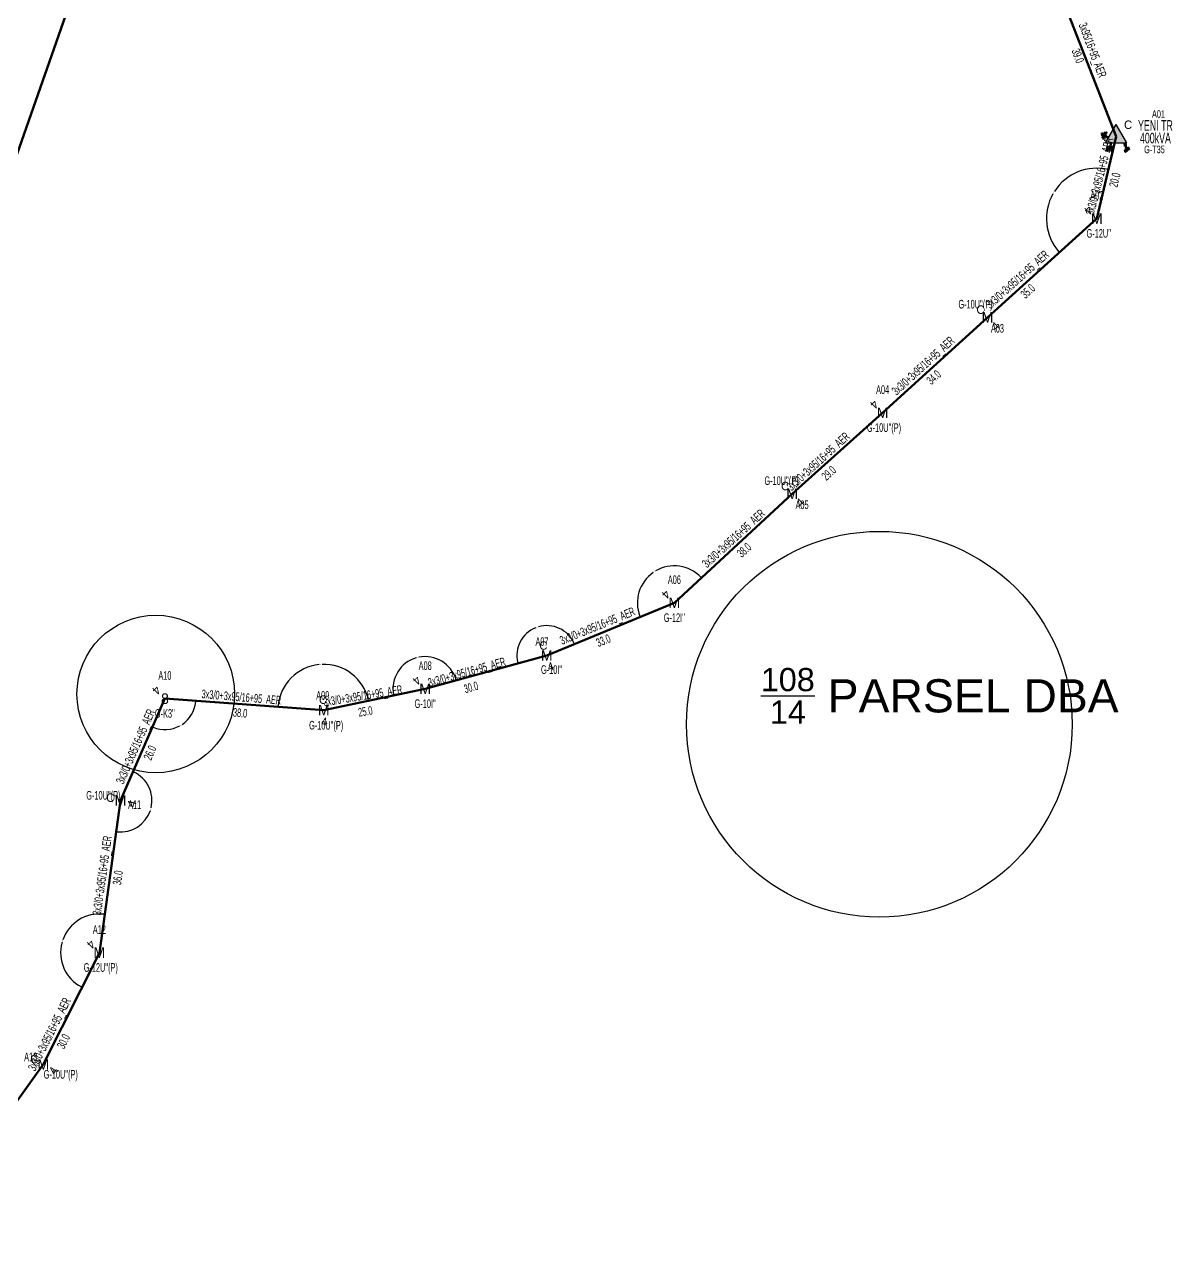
# Model space of a CAD drawing. Header units: millimetres. Extents: x 460272 to 462078, y 3998398 to 3999786.
# Drawn here: x 461431.5 to 461703.8, y 3998776.3 to 3999067.5 of the extents above; entities that cross this region are included whole.
import ezdxf
from ezdxf.enums import TextEntityAlignment as Align

# ---------------------------------------------------------------- set-up
doc = ezdxf.new("R2010")
doc.units = ezdxf.units.MM
for name, color, linetype, lineweight in [('ACI', 30, 'Continuous', 25), ('DIREK_OG_YENI', 10, 'Continuous', 25), ('HAT_AG_HAVAI_YENI', 3, 'Continuous', 50), ('HAT_ENH_HAVAI_MEVCUT', 6, 'Continuous', 70), ('HAT_OG_HAVAI_YENI', 1, 'Continuous', 70), ('KULLANICI', 1, 'Continuous', 25), ('TRAFO_TADILAT_BYSK', 5, 'Continuous', 30), ('TRAFO_YENI', 5, 'Continuous', 30)]:
    doc.layers.add(name, color=color, linetype=linetype, lineweight=lineweight)
doc.styles.add('Direk', font='B_CAD')
doc.styles.get("Standard").update_dxf_attribs({"font": 'Arial'})
doc.dimstyles.new('ISO-25', dxfattribs={"dimtxt": 0.18, "dimasz": 0.18, "dimexe": 0.18, "dimexo": 0.0625, "dimgap": 0.09, "dimtad": 0, "dimtih": 1, "dimtoh": 1, "dimdec": 4, "dimzin": 0, "dimdsep": 46, "dimtxsty": 'Standard', "dimcen": 0.09, "dimadec": 0, "dimazin": 0, "dimtfac": 1, "dimtdec": 4, "dimtofl": 0, "dimtmove": 0, "dimatfit": 3, "dimfxl": 1, "dimtolj": 1, "dimtzin": 0, "dimarcsym": 0})

# ---------------------------------------------------------------- blocks, each defined once
blk = doc.blocks.new('*D618')
at = {"layer": 'ACI', "color": 0, "lineweight": -2, "transparency": 16777216}
for start, end in [(17.814177, 98.209979), (292.854295, 13.250096)]:
    blk.add_arc((461676.350689, 3999077.15019), 8.229572, start, end, dxfattribs=at)
at = {"layer": 'ACI', "color": 0, "transparency": 16777216}
for points in [[(461675.170887, 3999085.325064), (461675.180104, 3999085.265777), (461674.997632, 3999085.26777)], [(461679.535615, 3999069.594447), (461679.558313, 3999069.538906), (461679.38034, 3999069.498584)]]:
    blk.add_solid(points, dxfattribs=at)
at = {"layer": 'Defpoints', "color": 0, "transparency": 16777216}
for p in [(461670.027025, 3999115.088606), (461676.350689, 3999077.15019), (461676.350689, 3999077.15019), (461684.386897, 3999075.376714), (461690.757, 3999040.766)]:
    blk.add_point(p, dxfattribs=at)
at = {"layer": 'ACI', "color": 0, "transparency": 16777216, "insert": (461684.27972, 3999079.353895), "char_height": 0.18, "attachment_point": 5, "rotation": 105.53213672}
blk.add_mtext('\\A1;168%%d', dxfattribs=at)
blk = doc.blocks.new('*D629')
at = {"layer": 'ACI', "color": 0, "lineweight": -2, "transparency": 16777216}
for start, end in [(76.599031, 147.353549), (150.495431, 221.249949)]:
    blk.add_arc((461685.854163, 3999021.480485), 11.953094, start, end, dxfattribs=at)
at = {"layer": 'ACI', "color": 0, "transparency": 16777216}
for points in [[(461688.617292, 3999033.07899), (461688.631637, 3999033.13725), (461688.799244, 3999033.065085)], [(461676.844939, 3999013.579321), (461676.88975, 3999013.61922), (461676.987042, 3999013.464837)]]:
    blk.add_solid(points, dxfattribs=at)
at = {"layer": 'Defpoints', "color": 0, "transparency": 16777216}
for p in [(461690.757, 3999040.766), (461679.078975, 3999031.327986), (461685.854163, 3999021.480485), (461685.854163, 3999021.480485), (461659.927, 3998998.043)]:
    blk.add_point(p, dxfattribs=at)
at = {"layer": 'ACI', "color": 0, "transparency": 16777216, "insert": (461675.616484, 3999027.650281), "char_height": 0.18, "attachment_point": 5, "rotation": 238.92449008}
blk.add_mtext('\\A1;146%%d', dxfattribs=at)
blk = doc.blocks.new('*D630')
at = {"layer": 'ACI', "color": 0, "lineweight": -2, "transparency": 16777216}
for start, end in [(43.963156, 120.459633), (124.739701, 201.236178)]:
    blk.add_arc((461585.638712, 3998930.329978), 8.775384, start, end, dxfattribs=at)
at = {"layer": 'ACI', "color": 0, "transparency": 16777216}
for points in [[(461591.933308, 3998936.401208), (461591.97692, 3998936.442415), (461592.078734, 3998936.290975)], [(461577.431368, 3998927.140265), (461577.487068, 3998927.162571), (461577.526134, 3998926.984318)]]:
    blk.add_solid(points, dxfattribs=at)
at = {"layer": 'Defpoints', "color": 0, "transparency": 16777216}
for p in [(461613.579, 3998956.192), (461578.100727, 3998934.822878), (461585.638712, 3998930.329978), (461585.638712, 3998930.329978), (461555.36854, 3998917.846439)]:
    blk.add_point(p, dxfattribs=at)
at = {"layer": 'ACI', "color": 0, "transparency": 16777216, "insert": (461580.910835, 3998937.722849), "char_height": 0.18, "attachment_point": 5, "rotation": 212.59966722}
blk.add_mtext('\\A1;160%%d', dxfattribs=at)
blk = doc.blocks.new('*D631')
at = {"layer": 'ACI', "color": 0, "lineweight": -2, "transparency": 16777216}
for start, end in [(111.521677, 193.885687), (23.864562, 106.228571)]:
    blk.add_arc((461555.36854, 3998917.846439), 7.096753, start, end, dxfattribs=at)
at = {"layer": 'ACI', "color": 0, "transparency": 16777216}
for points in [[(461561.830965, 3998920.705827), (461561.886139, 3998920.729403), (461561.929282, 3998920.552094)], [(461548.45015, 3998916.135753), (461548.50821, 3998916.150889), (461548.52459, 3998915.969143)]]:
    blk.add_solid(points, dxfattribs=at)
at = {"layer": 'Defpoints', "color": 0, "transparency": 16777216}
for p in [(461585.639, 3998930.33), (461556.59431, 3998924.836531), (461555.36854, 3998917.846439), (461555.36854, 3998917.846439), (461526.528527, 3998909.935622)]:
    blk.add_point(p, dxfattribs=at)
at = {"layer": 'ACI', "color": 0, "transparency": 16777216, "insert": (461553.072694, 3998924.56157), "char_height": 0.18, "attachment_point": 5, "rotation": 198.87512415}
blk.add_mtext('\\A1;173%%d', dxfattribs=at)
blk = doc.blocks.new('*D632')
at = {"layer": 'ACI', "color": 0, "lineweight": -2, "transparency": 16777216}
for start, end in [(106.058587, 190.5183), (16.686669, 101.146383)]:
    blk.add_arc((461526.528527, 3998909.935622), 7.646671, start, end, dxfattribs=at)
at = {"layer": 'ACI', "color": 0, "transparency": 16777216}
for points in [[(461533.824356, 3998912.122994), (461533.882028, 3998912.139545), (461533.902844, 3998911.958253)], [(461518.980916, 3998908.533902), (461519.039775, 3998908.545549), (461519.045285, 3998908.363149)]]:
    blk.add_solid(points, dxfattribs=at)
at = {"layer": 'Defpoints', "color": 0, "transparency": 16777216}
for p in [(461528.613009, 3998917.292695), (461555.369, 3998917.846), (461526.528527, 3998909.935622), (461526.528527, 3998909.935622), (461502.458646, 3998904.877756)]:
    blk.add_point(p, dxfattribs=at)
at = {"layer": 'ACI', "color": 0, "transparency": 16777216, "insert": (461524.73015, 3998917.367811), "char_height": 0.18, "attachment_point": 5, "rotation": 193.60248491}
blk.add_mtext('\\A1;177%%d', dxfattribs=at)
blk = doc.blocks.new('*D633')
at = {"layer": 'ACI', "color": 0, "lineweight": -2, "transparency": 16777216}
for start, end in [(95.583289, 174.899545), (12.815515, 92.131771)]:
    blk.add_arc((461502.458646, 3998904.877756), 10.881065, start, end, dxfattribs=at)
at = {"layer": 'ACI', "color": 0, "transparency": 16777216}
for points in [[(461513.03935, 3998907.284901), (461513.097963, 3998907.297725), (461513.107129, 3998907.115472)], [(461491.590764, 3998905.847527), (461491.650568, 3998905.842687), (461491.606147, 3998905.665693)]]:
    blk.add_solid(points, dxfattribs=at)
at = {"layer": 'Defpoints', "color": 0, "transparency": 16777216}
for p in [(461506.792656, 3998914.858434), (461526.529, 3998909.936), (461464.786377, 3998907.612922), (461502.458646, 3998904.877756), (461502.458646, 3998904.877756)]:
    blk.add_point(p, dxfattribs=at)
at = {"layer": 'ACI', "color": 0, "transparency": 16777216, "insert": (461501.726614, 3998915.734169), "char_height": 0.18, "attachment_point": 5, "rotation": 183.85753}
blk.add_mtext('\\A1;164%%d', dxfattribs=at)
blk = doc.blocks.new('*D634')
at = {"layer": 'ACI', "color": 0, "lineweight": -2, "transparency": 16777216}
for start, end in [(303.699441, 354.44348), (247.840779, 298.584818)]:
    blk.add_arc((461464.786377, 3998907.612922), 7.344232, start, end, dxfattribs=at)
at = {"layer": 'ACI', "color": 0, "transparency": 16777216}
for points in [[(461472.125992, 3998906.899259), (461472.066207, 3998906.904336), (461472.111332, 3998907.081152)], [(461462.027922, 3998900.838784), (461462.004612, 3998900.783497), (461461.850407, 3998900.881071)]]:
    blk.add_solid(points, dxfattribs=at)
at = {"layer": 'Defpoints', "color": 0, "transparency": 16777216}
for p in [(461464.786377, 3998907.612922), (461464.786377, 3998907.612922), (461502.459, 3998904.878), (461466.426842, 3998900.454248), (461454.246075, 3998883.445192)]:
    blk.add_point(p, dxfattribs=at)
at = {"layer": 'ACI', "color": 0, "transparency": 16777216, "insert": (461468.584541, 3998901.327089), "char_height": 0.18, "attachment_point": 5, "rotation": 31.14212946}
blk.add_mtext('\\A1;109%%d', dxfattribs=at)
blk = doc.blocks.new('*D636')
at = {"layer": 'ACI', "color": 0, "lineweight": -2, "transparency": 16777216}
for start, end in [(346.785934, 65.055161), (263.482843, 341.75207)]:
    blk.add_arc((461454.246075, 3998883.445192), 7.461979, start, end, dxfattribs=at)
at = {"layer": 'ACI', "color": 0, "transparency": 16777216}
for points in [[(461457.405455, 3998890.238427), (461457.380808, 3998890.183723), (461457.229019, 3998890.285015)], [(461453.4029, 3998876.061196), (461453.395371, 3998876.00167), (461453.220558, 3998876.054019)]]:
    blk.add_solid(points, dxfattribs=at)
at = {"layer": 'Defpoints', "color": 0, "transparency": 16777216}
for p in [(461464.786, 3998907.613), (461454.246075, 3998883.445192), (461454.246075, 3998883.445192), (461459.692713, 3998878.344675), (461449.237955, 3998847.350354)]:
    blk.add_point(p, dxfattribs=at)
at = {"layer": 'ACI', "color": 0, "transparency": 16777216, "insert": (461461.428568, 3998881.422091), "char_height": 0.18, "attachment_point": 5, "rotation": 74.2690021}
blk.add_mtext('\\A1;164%%d', dxfattribs=at)
blk = doc.blocks.new('*D637')
at = {"layer": 'ACI', "color": 0, "lineweight": -2, "transparency": 16777216}
for start, end in [(83.223884, 160.698397), (164.788419, 242.262933)]:
    blk.add_arc((461449.237955, 3998847.350354), 9.182954, start, end, dxfattribs=at)
at = {"layer": 'ACI', "color": 0, "transparency": 16777216}
for points in [[(461450.317621, 3998856.43941), (461450.325284, 3998856.498918), (461450.499978, 3998856.446175)], [(461444.950371, 3998839.1959), (461444.977774, 3998839.249277), (461445.124203, 3998839.140379)]]:
    blk.add_solid(points, dxfattribs=at)
at = {"layer": 'Defpoints', "color": 0, "transparency": 16777216}
for p in [(461454.246, 3998883.445), (461440.184248, 3998845.815087), (461449.237955, 3998847.350354), (461449.237955, 3998847.350354), (461435.944099, 3998820.819291)]:
    blk.add_point(p, dxfattribs=at)
at = {"layer": 'ACI', "color": 0, "transparency": 16777216, "insert": (461440.468364, 3998850.074491), "char_height": 0.18, "attachment_point": 5, "rotation": 252.74340811}
blk.add_mtext('\\A1;161%%d', dxfattribs=at)
blk = doc.blocks.new('*D638')
at = {"layer": 'ACI', "color": 0, "lineweight": -2, "transparency": 16777216}
for start, end in [(55.484266, 136.395481), (141.149087, 222.060301)]:
    blk.add_arc((461418.365837, 3998796.465064), 7.901639, start, end, dxfattribs=at)
at = {"layer": 'ACI', "color": 0, "transparency": 16777216}
for points in [[(461422.825884, 3998802.951258), (461422.860443, 3998803.000306), (461422.990306, 3998802.872106)], [(461412.4773, 3998791.151308), (461412.521385, 3998791.192007), (461412.621441, 3998791.0394)]]:
    blk.add_solid(points, dxfattribs=at)
at = {"layer": 'Defpoints', "color": 0, "transparency": 16777216}
for p in [(461435.944, 3998820.819), (461415.588999, 3998803.862703), (461418.365837, 3998796.465064), (461418.365837, 3998796.465064), (461396.966773, 3998776.253346)]:
    blk.add_point(p, dxfattribs=at)
at = {"layer": 'ACI', "color": 0, "transparency": 16777216, "insert": (461412.423044, 3998801.672666), "char_height": 0.18, "attachment_point": 5, "rotation": 228.77228366}
blk.add_mtext('\\A1;169%%d', dxfattribs=at)
blk = doc.blocks.new('YENI_DIREK')
h = blk.add_hatch(color=32)
h.paths.add_polyline_path([(-3.28, -0.5), (-3.07, -0.63), (-2.64, 0.1), (-1.87, -0.35), (-1.77, -0.17), (-2.54, 0.28), (-2.11, 1.01), (-2.33, 1.14)])
h.paths.add_polyline_path([(-3.42, -0.17), (-3.29, -0.25), (-2.57, 0.98), (-2.7, 1.06)])
h.paths.add_polyline_path([(-3.5, 0.29), (-3.37, 0.22), (-3.01, 0.82), (-3.14, 0.9)])
h.paths.add_polyline_path([(-3.41, 0.73), (-3.54, 0.81), (-3.62, 0.68), (-3.49, 0.61)])
h.paths.add_polyline_path([(-1.26, -1.44), (-1.46, -1.44), (-1.47, -2.34), (-2.22, -2.34), (-2.48, -3.47), (-2.38, -3.47), (-2.17, -2.54), (-1.87, -2.54), (-2.08, -3.47), (-1.98, -3.47), (-1.77, -2.54), (-1.47, -2.54), (-1.68, -3.48), (-1.58, -3.48), (-1.37, -2.54), (-1.07, -2.54), (-1.28, -3.48), (-1.18, -3.48), (-0.97, -2.54), (-0.67, -2.55), (-0.88, -3.48), (-0.78, -3.48), (-0.52, -2.35), (-1.27, -2.34)])
at = {"layer": 'TRAFO_YENI'}
for points in [[(2.31, -1.57), (2.08, -1.92), (2.04, -1.44), (1.9, -1.44), (1.98, -2.32), (2.21, -1.96), (2.27, -2.67), (2.06, -2.67), (2.36, -2.87), (2.36, -2.86), (2.6, -2.49), (2.41, -2.63)], [(2.31, -1.57), (2.08, -1.92), (2.04, -1.44), (1.9, -1.44), (1.98, -2.32), (2.21, -1.96), (2.27, -2.67), (2.06, -2.67), (2.36, -2.87), (1.94, -3.19), (2.16, -3.79), (2.22, -3.74), (2.04, -3.26), (2.22, -3.13), (2.4, -3.6), (2.46, -3.56), (2.28, -3.08), (2.46, -2.94), (2.64, -3.42), (2.69, -3.38), (2.51, -2.9), (2.69, -2.76), (2.87, -3.24), (2.93, -3.2), (2.75, -2.72), (2.93, -2.58), (3.11, -3.06), (3.17, -3.01), (2.95, -2.42), (2.36, -2.86), (2.6, -2.49), (2.41, -2.63)], [(2.93, -2.58), (3.11, -3.06), (3.17, -3.01), (2.95, -2.42), (2.36, -2.86), (2.6, -2.49), (2.41, -2.63), (2.31, -1.57), (2.08, -1.92), (2.04, -1.44), (1.9, -1.44), (1.98, -2.32), (2.21, -1.96), (2.27, -2.67), (2.06, -2.67), (2.36, -2.87), (1.94, -3.19), (2.16, -3.79), (2.22, -3.74), (2.04, -3.26), (2.22, -3.13), (2.4, -3.6), (2.46, -3.56), (2.28, -3.08), (2.46, -2.94), (2.64, -3.42), (2.69, -3.38), (2.51, -2.9), (2.69, -2.76), (2.87, -3.24), (2.93, -3.2), (2.75, -2.72)]]:
    blk.add_hatch(color=32, dxfattribs=at).paths.add_polyline_path(points)
at = {"layer": 'TRAFO_TADILAT_BYSK', "color": 32, "flags": 128}
for points in [[(-3.49, 0.61), (-3.41, 0.73), (-3.54, 0.81), (-3.62, 0.68), (-3.49, 0.61)], [(-3.37, 0.22), (-3.01, 0.82), (-3.14, 0.9), (-3.5, 0.29), (-3.37, 0.22)], [(-3.29, -0.25), (-2.57, 0.98), (-2.7, 1.06), (-3.42, -0.17), (-3.29, -0.25)], [(-1.77, -0.17), (-2.54, 0.28), (-2.11, 1.01), (-2.33, 1.14), (-3.28, -0.5), (-3.07, -0.63), (-2.64, 0.1), (-1.87, -0.35), (-1.77, -0.17)], [(-1.26, -1.44), (-1.46, -1.44), (-1.47, -2.34), (-2.22, -2.34), (-2.48, -3.47), (-2.38, -3.47), (-2.17, -2.54), (-1.87, -2.54), (-2.08, -3.47), (-1.98, -3.47), (-1.77, -2.54), (-1.47, -2.54), (-1.68, -3.48), (-1.58, -3.48), (-1.37, -2.54), (-1.07, -2.54), (-1.28, -3.48), (-1.18, -3.48), (-0.97, -2.54), (-0.67, -2.55), (-0.88, -3.48), (-0.78, -3.48), (-0.52, -2.35), (-1.27, -2.34), (-1.26, -1.44)]]:
    blk.add_lwpolyline(points, dxfattribs=at)
at = {"layer": 'TRAFO_YENI', "linetype": 'Continuous'}
for p, q in [((-2.5, -1.44), (0, 2.89)), ((2.5, -1.44), (0, 2.89)), ((-2.5, -1.44), (2.5, -1.44))]:
    blk.add_line(p, q, dxfattribs=at)
at = {"layer": 'TRAFO_YENI', "color": 32, "flags": 128}
blk.add_lwpolyline([(1.9, -1.44), (2.04, -1.44), (2.08, -1.92), (2.31, -1.57), (2.41, -2.63), (2.6, -2.49), (2.36, -2.86), (2.95, -2.42), (3.17, -3.01), (3.11, -3.06), (2.93, -2.58), (2.75, -2.72), (2.93, -3.2), (2.87, -3.24), (2.69, -2.76), (2.51, -2.9), (2.69, -3.38), (2.64, -3.42), (2.46, -2.94), (2.28, -3.08), (2.46, -3.56), (2.4, -3.6), (2.22, -3.13), (2.04, -3.26), (2.22, -3.74), (2.16, -3.79), (1.94, -3.19), (2.36, -2.87), (2.06, -2.67), (2.27, -2.67), (2.21, -1.96), (1.98, -2.32), (1.9, -1.44)], dxfattribs=at)
at = {"layer": 'TRAFO_YENI', "linetype": 'Continuous'}
for points in [[(-2.5, -1.44), (0, -1.44), (0, 2.89)], [(0, -1.44), (0, 2.89), (2.5, -1.44)]]:
    blk.add_solid(points, dxfattribs=at)

msp = doc.modelspace()

# ---------------------------------------------------------------- linework, layer by layer
at = {"color": 6}
msp.add_circle((461634.277734, 3998901.537575), 45.74562, dxfattribs=at)
at = {"layer": 'HAT_AG_HAVAI_YENI'}
msp.add_line((461676.351, 3999077.15), (461690.448, 3999040.92), dxfattribs=at)
at = {"layer": 'HAT_ENH_HAVAI_MEVCUT'}
msp.add_line((461429.7614, 3999036.863908), (461452.819579, 3999102.949165), dxfattribs=at)
at = {"layer": 'HAT_OG_HAVAI_YENI'}
for p, q in [((461685.854, 3999021.48), (461690.448, 3999040.92)), ((461685.854, 3999021.48), (461659.927, 3998998.043)), ((461659.927, 3998998.043), (461635.038, 3998975.414)), ((461613.579, 3998956.192), (461635.038, 3998975.414)), ((461613.579, 3998956.192), (461585.639, 3998930.33)), ((461585.639, 3998930.33), (461555.369, 3998917.846)), ((461555.369, 3998917.846), (461526.529, 3998909.936)), ((461526.529, 3998909.936), (461502.459, 3998904.878)), ((461464.786, 3998907.613), (461454.246, 3998883.445)), ((461464.786, 3998907.613), (461502.459, 3998904.878)), ((461454.246, 3998883.445), (461449.238, 3998847.35)), ((461449.238, 3998847.35), (461435.944, 3998820.819)), ((461435.944, 3998820.819), (461418.366, 3998796.465))]:
    msp.add_line(p, q, dxfattribs=at)
at = {"layer": 'KULLANICI'}
msp.add_circle((461462.615175, 3998908.712183), 18.691074, dxfattribs=at)

# ---------------------------------------------------------------- block references
at = {"layer": 'TRAFO_YENI'}
msp.add_blockref('YENI_DIREK', (461690.448, 3999040.92), dxfattribs=at)

# ---------------------------------------------------------------- texts
at = {"color": 6, "insert": (461606.123342, 3998914.891677), "char_height": 7.86770866, "attachment_point": 1}
msp.add_mtext_dynamic_manual_height_columns('\\A1;{\\H0.7x;\\S108/14;} PARSEL DBA', width=1241.95743421, gutter_width=39.338543, heights=[0], dxfattribs=at)
at = {"layer": 'DIREK_OG_YENI', "width": 0.53}
for s, p in [('A02', (461685.854, 3999026.98)), ("G-12U''", (461686.317971, 3999017.98)), ("G-10U''(P)", (461657.075723, 3999001.188056)), ('A03', (461662.277802, 3998995.449985)), ('A04', (461635.038, 3998980.914)), ("G-10U''(P)", (461635.37521, 3998971.914)), ("G-10U''(P)", (461611.056895, 3998959.332167)), ('A05', (461615.935438, 3998953.604105)), ('A06', (461585.639, 3998935.83)), ("G-12I''", (461585.639, 3998926.83)), ('A07', (461554.236722, 3998921.157789)), ('A08', (461526.529, 3998915.436)), ("G-10I''", (461556.510879, 3998914.506127)), ('A10', (461464.786, 3998913.113)), ('A09', (461502.223554, 3998908.370072)), ("G-10I''", (461526.529, 3998906.436)), ("G-K3''", (461464.786, 3998904.113)), ("G-10U''(P)", (461503.036676, 3998901.311468)), ("G-10U''(P)", (461450.186466, 3998884.68347)), ('A11', (461457.614901, 3998882.496052)), ('A12', (461449.238, 3998852.85)), ("G-12U''(P)", (461449.57521, 3998843.85)), ('A13', (461432.950775, 3998822.633003)), ("G-10U''(P)", (461440.085824, 3998818.513267))]:
    msp.add_text(s, height=2.05, dxfattribs=at).set_placement(p, align=Align.MIDDLE_CENTER)
at = {"layer": 'DIREK_OG_YENI', "color": 32, "style": 'Direk'}
for rotation, p in [(225.000001, (461683.874101, 3999023.459899)), (402.195146, (461661.807642, 3998995.968588)), (225.000001, (461633.058101, 3998977.393899)), (402.319795, (461615.46415, 3998954.121684)), (225.000001, (461583.659101, 3998932.309899)), (378.875202, (461556.274822, 3998915.196569)), (225.000001, (461524.549101, 3998911.915899)), (225.000001, (461462.806101, 3998909.592899)), (363.857213, (461502.647357, 3998902.084343)), (434.268592, (461456.941121, 3998882.685841)), (225.000001, (461447.258101, 3998849.329899)), (418.782621, (461438.33858, 3998819.367798))]:
    msp.add_text('4', height=2, rotation=rotation, dxfattribs=at).set_placement(p, align=Align.MIDDLE_CENTER)
at = {"layer": 'DIREK_OG_YENI', "style": 'Direk'}
for s, p in [('M', (461685.854, 3999021.48)), ('M', (461659.927, 3998998.043)), ('M', (461635.038, 3998975.414)), ('M', (461613.579, 3998956.192)), ('M', (461585.639, 3998930.33)), ('M', (461555.369, 3998917.846)), ('M', (461526.529, 3998909.936)), ('8', (461464.786, 3998907.613)), ('M', (461502.459, 3998904.878)), ('M', (461454.246, 3998883.445)), ('M', (461449.238, 3998847.35)), ('M', (461435.944, 3998820.819))]:
    msp.add_text(s, height=2.5, dxfattribs=at).set_placement(p, align=Align.MIDDLE_CENTER)
at = {"layer": 'DIREK_OG_YENI', "color": 4, "style": 'Direk'}
for p in [(461658.24787, 3998999.895167), (461611.895812, 3998958.04048), (461554.560243, 3998920.211568), (461502.290812, 3998907.372336), (461451.839636, 3998884.122798), (461433.805984, 3998822.114719)]:
    msp.add_text('C', height=2, dxfattribs=at).set_placement(p, align=Align.MIDDLE_CENTER)
at = {"layer": 'HAT_AG_HAVAI_YENI', "lineweight": 30, "width": 0.53}
msp.add_text('3x95/16+95_AER', height=2.05, rotation=290.893724, dxfattribs=at).set_placement((461683.914392, 3999061.075367), align=Align.CENTER)
msp.add_text('39.0', height=2.05, rotation=290.893724, dxfattribs=at).set_placement((461682.326178, 3999060.469087), align=Align.TOP_CENTER)
at = {"layer": 'HAT_OG_HAVAI_YENI', "lineweight": 30, "width": 0.53}
for rotation, p in [(75.736214, (461687.481786, 3999031.332671)), (41.916263, (461667.66436, 3999006.292672)), (42.461051, (461645.324721, 3998985.832899)), (42.274164, (461620.441266, 3998963.127382)), (42.285832, (461600.350526, 3998944.859013)), (22.253945, (461567.754259, 3998923.930226)), (15.702071, (461536.670344, 3998912.94834)), (355.254958, (461482.857345, 3998906.965838)), (9.285153, (461511.900272, 3998907.302664)), (66.43648, (461458.737101, 3998895.868858)), (82.100705, (461450.900081, 3998865.514591)), (63.208408, (461438.290248, 3998827.555433))]:
    msp.add_text('3x3/0+3x95/16+95_AER', height=2.05, rotation=rotation, dxfattribs=at).set_placement(p, align=Align.CENTER)
for s, rotation, p in [('20.0', 75.736214, (461689.129378, 3999030.913814)), ('35.0', 41.916263, (461668.800034, 3999005.027664)), ('34.0', 42.461051, (461646.472372, 3998984.578747)), ('29.0', 42.274164, (461621.58482, 3998961.869493)), ('38.0', 42.285832, (461601.494336, 3998943.601357)), ('33.0', 22.253945, (461568.39807, 3998922.356851)), ('30.0', 15.702071, (461537.130424, 3998911.311781)), ('38.0', 355.254958, (461482.716718, 3998905.271664)), ('25.0', 9.285153, (461512.174564, 3998905.624938)), ('26.0', 66.43648, (461460.295351, 3998895.189256)), ('36.0', 82.100705, (461452.58395, 3998865.280956)), ('30.0', 63.208408, (461439.807757, 3998826.789164))]:
    msp.add_text(s, height=2.05, rotation=rotation, dxfattribs=at).set_placement(p, align=Align.TOP_CENTER)
at = {"layer": 'TRAFO_YENI', "width": 0.6}
for s, height, p in [('A01', 1.8, (461700.481932, 3999045.388693)), ('YENI TR', 2.5, (461699.757243, 3999042.334382)), ('400kVA', 2.5, (461699.757243, 3999039.334382))]:
    msp.add_text(s, height=height, dxfattribs=at).set_placement(p, align=Align.CENTER)
at = {"layer": 'TRAFO_YENI', "color": 4, "style": 'Direk'}
msp.add_text('C', height=2, dxfattribs=at).set_placement((461693.276427, 3999043.748427), align=Align.MIDDLE_CENTER)
at = {"layer": 'TRAFO_YENI', "width": 0.6}
msp.add_text('G-T35', height=1.8, dxfattribs=at).set_placement((461699.526992, 3999038.791957), align=Align.TOP_CENTER)

# ---------------------------------------------------------------- dimensions: what is measured, and where the dimension line sits
at = {"layer": 'ACI'}
for base, line1, line2, picture, middle, turn in [((461684.386897, 3999075.376714), ((461670.027025, 3999115.088606), (461676.350689, 3999077.15019)), ((461676.350689, 3999077.15019), (461690.757, 3999040.766)), '*D618', (461684.27972, 3999079.353895), 105.532137), ((461679.078975, 3999031.327986), ((461685.854163, 3999021.480485), (461690.757, 3999040.766)), ((461659.927, 3998998.043), (461685.854163, 3999021.480485)), '*D629', (461675.616484, 3999027.650281), 238.92449), ((461578.100727, 3998934.822878), ((461613.579, 3998956.192), (461585.638712, 3998930.329978)), ((461555.36854, 3998917.846439), (461585.638712, 3998930.329978)), '*D630', (461580.910835, 3998937.722849), 212.599667), ((461556.59431, 3998924.836531), ((461585.639, 3998930.33), (461555.36854, 3998917.846439)), ((461526.528527, 3998909.935622), (461555.36854, 3998917.846439)), '*D631', (461553.072694, 3998924.56157), 198.875124), ((461506.792656, 3998914.858434), ((461526.529, 3998909.936), (461502.458646, 3998904.877756)), ((461464.786377, 3998907.612922), (461502.458646, 3998904.877756)), '*D633', (461501.726614, 3998915.734169), 183.85753), ((461528.613009, 3998917.292695), ((461555.369, 3998917.846), (461526.528527, 3998909.935622)), ((461502.458646, 3998904.877756), (461526.528527, 3998909.935622)), '*D632', (461524.73015, 3998917.367811), 193.602485), ((461459.692713, 3998878.344675), ((461464.786, 3998907.613), (461454.246075, 3998883.445192)), ((461449.237955, 3998847.350354), (461454.246075, 3998883.445192)), '*D636', (461461.428568, 3998881.422091), 74.269002), ((461466.426842, 3998900.454248), ((461464.786377, 3998907.612922), (461502.459, 3998904.878)), ((461454.246075, 3998883.445192), (461464.786377, 3998907.612922)), '*D634', (461468.584541, 3998901.327089), 31.142129), ((461440.184248, 3998845.815087), ((461454.246, 3998883.445), (461449.237955, 3998847.350354)), ((461435.944099, 3998820.819291), (461449.237955, 3998847.350354)), '*D637', (461440.468364, 3998850.074491), 252.743408), ((461415.588999, 3998803.862703), ((461435.944, 3998820.819), (461418.365837, 3998796.465064)), ((461396.966773, 3998776.253346), (461418.365837, 3998796.465064)), '*D638', (461412.423044, 3998801.672666), 228.772284)]:
    dim = msp.add_angular_dim_2l(base=base, line1=line1, line2=line2, dimstyle='ISO-25', dxfattribs=at)
    dim.commit()
    dim.dimension.update_dxf_attribs({"geometry": picture, "text_midpoint": middle, "dimtype": 162, "text_rotation": turn})

doc.saveas('drawing.dxf')
